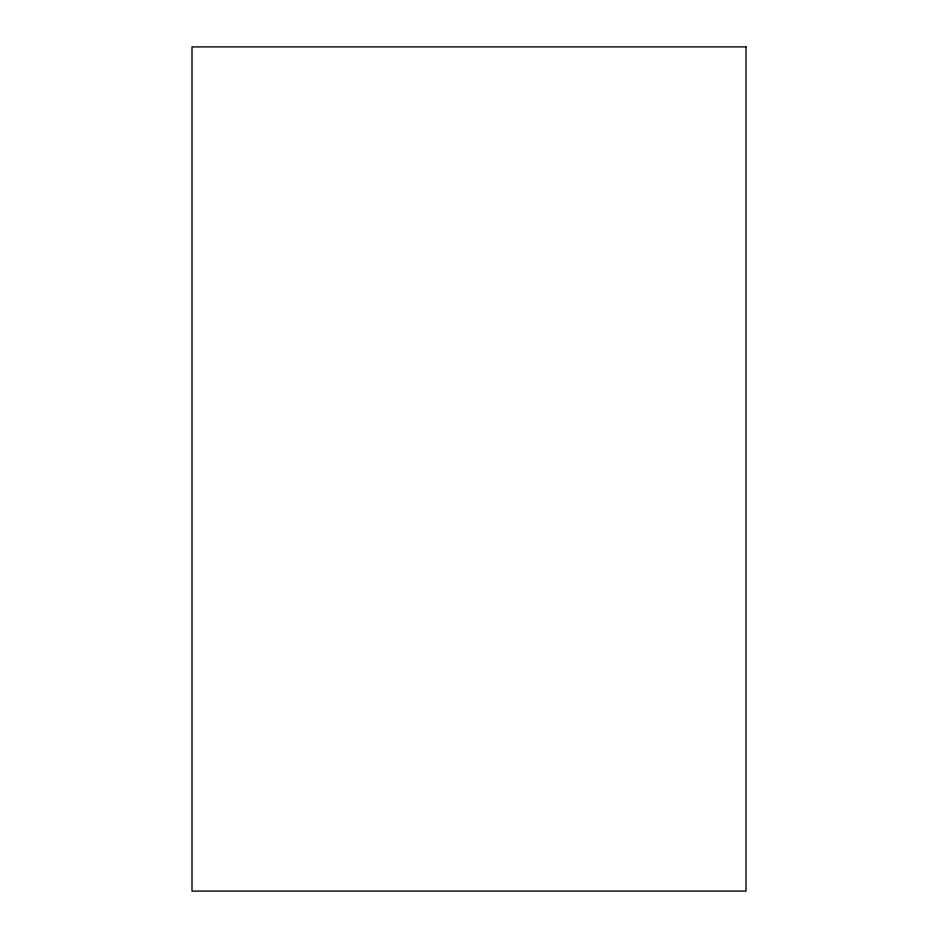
<?xml version="1.0" encoding="UTF-8"?>
<svg xmlns="http://www.w3.org/2000/svg" width="938" height="938" viewBox="0 0 938 938"><rect width="100%" height="100%" fill="white"/><g stroke="black" fill="none" stroke-linecap="round" stroke-linejoin="round"><path stroke-width="1.41" d="M746.003 46.9L191.997 46.9L191.997 891.1L746.003 891.1L746.003 46.9"/></g></svg>
